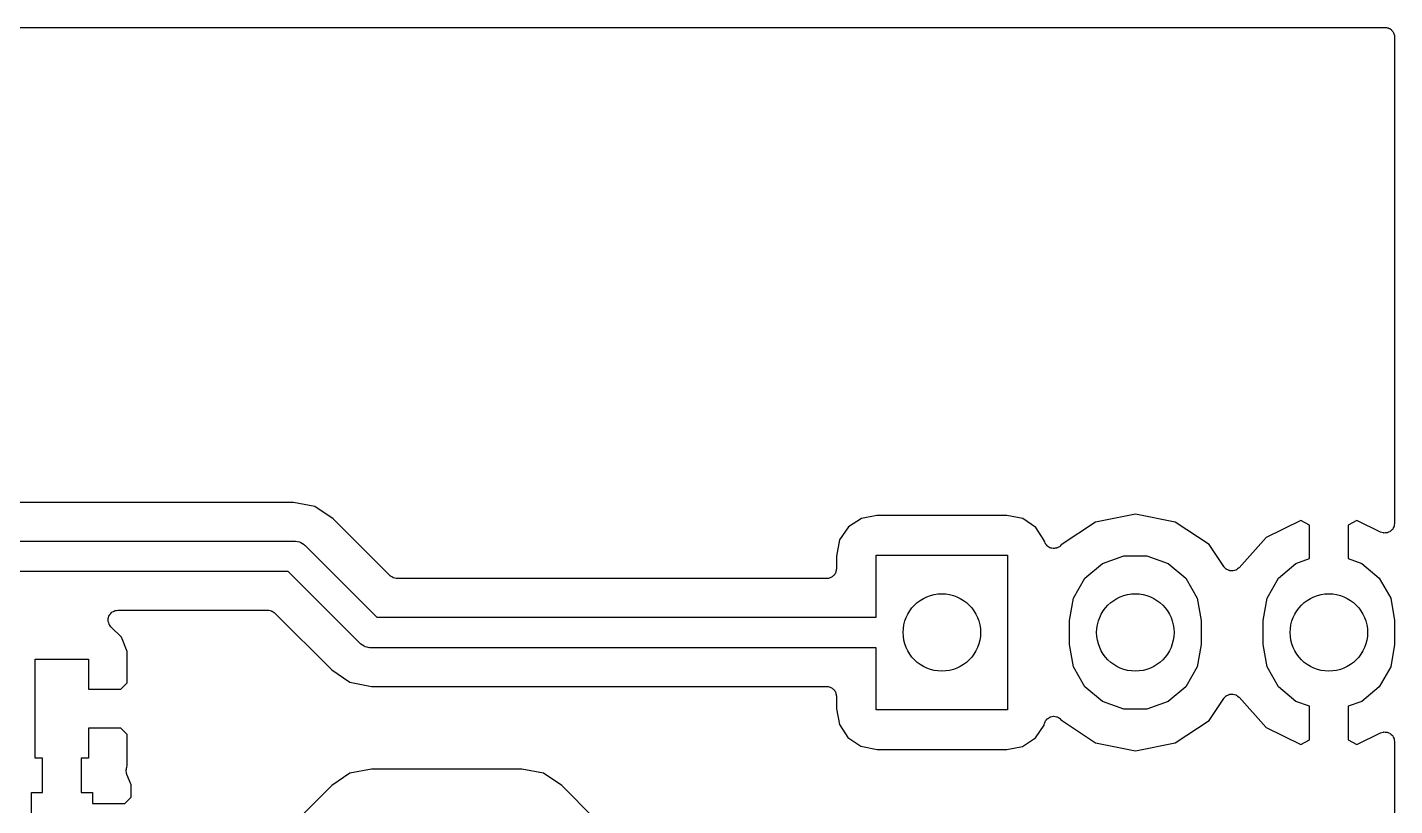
# Model space of a CAD drawing. Extents: x 0.2 to 50.9, y 0.2 to 28.3.
# Drawn here: x 33 to 50.94, y 17.73 to 27.94 of the extents above; entities that cross this region are included whole.
import ezdxf

# ---------------------------------------------------------------- set-up
doc = ezdxf.new("R2010")
doc.units = 0
doc.header["$MEASUREMENT"] = 0
doc.layers.add('BLACK', color=7, linetype='CONTINUOUS')

msp = doc.modelspace()

# ---------------------------------------------------------------- linework, layer by layer
at = {"layer": 'Black'}
for p, q in [((14.835, 27.942), (50.815, 27.942)), ((50.815, 27.942), (50.8259, 27.9401)), ((50.8259, 27.9401), (50.8371, 27.9401)), ((50.8371, 27.9401), (50.8475, 27.9363)), ((50.8475, 27.9363), (50.8584, 27.9343)), ((50.8584, 27.9343), (50.8681, 27.9288)), ((50.8681, 27.9288), (50.8785, 27.925)), ((50.8785, 27.925), (50.887, 27.9178)), ((50.887, 27.9178), (50.8966, 27.9123)), ((50.8966, 27.9123), (50.9038, 27.9038)), ((50.9038, 27.9038), (50.9123, 27.8966)), ((50.9123, 27.8966), (50.9178, 27.887)), ((50.9178, 27.887), (50.925, 27.8785)), ((50.925, 27.8785), (50.9288, 27.8681)), ((50.9288, 27.8681), (50.9343, 27.8584)), ((50.9343, 27.8584), (50.9363, 27.8475)), ((50.9363, 27.8475), (50.9401, 27.8371)), ((50.9401, 27.8371), (50.9401, 27.8259)), ((50.9401, 27.8259), (50.942, 27.815)), ((50.942, 27.815), (50.942, 21.4312)), ((36.4875, 21.708), (31.5125, 21.708)), ((36.77, 21.6518), (36.4875, 21.708)), ((37.0095, 21.4918), (36.77, 21.6518)), ((47.54, 21.5539), (47.0161, 21.4496)), ((48.0639, 21.4496), (47.54, 21.5539)), ((37.7561, 20.7452), (37.0095, 21.4918)), ((43.7725, 21.3845), (43.6585, 21.2157)), ((43.9431, 21.4966), (43.7725, 21.3845)), ((44.1486, 21.5364), (43.9431, 21.4966)), ((45.851, 21.5364), (44.1486, 21.5364)), ((46.0633, 21.4939), (45.851, 21.5364)), ((46.2321, 21.3799), (46.0633, 21.4939)), ((46.3442, 21.2093), (46.2321, 21.3799)), ((47.0161, 21.4496), (46.5677, 21.1501)), ((48.5081, 21.1529), (48.0639, 21.4496)), ((49.7138, 21.4679), (49.2558, 21.2473)), ((49.826, 21.4093), (49.7138, 21.4679)), ((49.826, 20.9689), (49.826, 21.4093)), ((50.4462, 21.4679), (50.334, 21.4093)), ((50.334, 21.4093), (50.334, 20.9689)), ((50.7599, 21.3168), (50.4462, 21.4679)), ((50.9257, 21.3727), (50.9181, 21.357)), ((50.9343, 21.3878), (50.9257, 21.3727)), ((50.9352, 21.3925), (50.9343, 21.3878)), ((50.9373, 21.3968), (50.9352, 21.3925)), ((50.939, 21.4141), (50.9373, 21.3968)), ((50.942, 21.4312), (50.939, 21.4141)), ((31.5, 21.2), (36.5, 21.2)), ((36.5, 21.2), (36.5087, 21.1985)), ((36.5087, 21.1985), (36.5174, 21.1992)), ((36.5174, 21.1992), (36.5427, 21.1925)), ((36.5427, 21.1925), (36.5684, 21.1879)), ((36.5684, 21.1879), (36.576, 21.1835)), ((36.576, 21.1835), (36.5845, 21.1813)), ((36.5845, 21.1813), (36.6059, 21.1663)), ((43.6585, 21.2157), (43.616, 21.0034)), ((46.3451, 21.2044), (46.3442, 21.2093)), ((46.3512, 21.1887), (46.3451, 21.2044)), ((46.3559, 21.1725), (46.3512, 21.1887)), ((49.2558, 21.2473), (48.9012, 20.8503)), ((50.7766, 21.3121), (50.7599, 21.3168)), ((50.7929, 21.3061), (50.7766, 21.3121)), ((50.7977, 21.3061), (50.7929, 21.3061)), ((50.8023, 21.3048), (50.7977, 21.3061)), ((50.8197, 21.3061), (50.8023, 21.3048)), ((50.8371, 21.3061), (50.8197, 21.3061)), ((50.8416, 21.3078), (50.8371, 21.3061)), ((50.8463, 21.3081), (50.8416, 21.3078)), ((50.8622, 21.3153), (50.8463, 21.3081)), ((50.8785, 21.3212), (50.8622, 21.3153)), ((50.8822, 21.3243), (50.8785, 21.3212)), ((50.8865, 21.3263), (50.8822, 21.3243)), ((50.899, 21.3384), (50.8865, 21.3263)), ((50.9123, 21.3496), (50.899, 21.3384)), ((50.9147, 21.3537), (50.9123, 21.3496)), ((50.9181, 21.357), (50.9147, 21.3537)), ((36.6059, 21.1663), (36.6286, 21.1532)), ((36.6286, 21.1532), (36.6342, 21.1465)), ((36.6342, 21.1465), (36.6414, 21.1414)), ((36.6414, 21.1414), (37.5828, 20.2)), ((43.616, 21.0034), (43.616, 20.835)), ((44.1364, 20.2), (44.1364, 21.016)), ((44.1364, 21.016), (45.8636, 21.016)), ((45.8636, 21.016), (45.8636, 18.984)), ((46.359, 21.1682), (46.3559, 21.1725)), ((46.3609, 21.1633), (46.359, 21.1682)), ((46.372, 21.1505), (46.3609, 21.1633)), ((46.382, 21.1369), (46.372, 21.1505)), ((46.3864, 21.134), (46.382, 21.1369)), ((46.3898, 21.13), (46.3864, 21.134)), ((46.4046, 21.1218), (46.3898, 21.13)), ((46.4186, 21.1124), (46.4046, 21.1218)), ((46.4238, 21.1111), (46.4186, 21.1124)), ((46.4284, 21.1086), (46.4238, 21.1111)), ((46.4451, 21.1059), (46.4284, 21.1086)), ((46.4615, 21.1019), (46.4451, 21.1059)), ((46.4667, 21.1025), (46.4615, 21.1019)), ((46.472, 21.1017), (46.4667, 21.1025)), ((46.4885, 21.1049), (46.472, 21.1017)), ((46.5053, 21.1067), (46.4885, 21.1049)), ((46.5101, 21.109), (46.5053, 21.1067)), ((46.5153, 21.1101), (46.5101, 21.109)), ((46.5297, 21.1187), (46.5153, 21.1101)), ((46.5449, 21.1262), (46.5297, 21.1187)), ((46.5485, 21.13), (46.5449, 21.1262)), ((46.5531, 21.1328), (46.5485, 21.13)), ((46.5637, 21.1459), (46.5531, 21.1328)), ((46.5677, 21.1501), (46.5637, 21.1459)), ((47.1082, 20.9042), (47.39, 21.0068)), ((47.39, 21.0068), (47.69, 21.0068)), ((47.69, 21.0068), (47.9718, 20.9042)), ((48.7009, 20.8644), (48.5081, 21.1529)), ((43.616, 20.835), (43.614, 20.8241)), ((43.614, 20.8241), (43.614, 20.8129)), ((46.8784, 20.7114), (47.1082, 20.9042)), ((47.9718, 20.9042), (48.2016, 20.7114)), ((48.7043, 20.8608), (48.7009, 20.8644)), ((48.7067, 20.8564), (48.7043, 20.8608)), ((48.7195, 20.8449), (48.7067, 20.8564)), ((48.7314, 20.8325), (48.7195, 20.8449)), ((48.7358, 20.8303), (48.7314, 20.8325)), ((48.7396, 20.827), (48.7358, 20.8303)), ((48.7555, 20.8206), (48.7396, 20.827)), ((48.7709, 20.813), (48.7555, 20.8206)), ((48.8618, 20.8215), (48.8576, 20.8187)), ((48.8665, 20.823), (48.8618, 20.8215)), ((48.88, 20.8336), (48.8665, 20.823)), ((48.8943, 20.8432), (48.88, 20.8336)), ((48.8972, 20.8472), (48.8943, 20.8432)), ((48.9012, 20.8503), (48.8972, 20.8472)), ((49.4184, 20.7114), (49.6482, 20.9042)), ((49.6482, 20.9042), (49.826, 20.9689)), ((50.334, 20.9689), (50.5118, 20.9042)), ((50.5118, 20.9042), (50.7416, 20.7114)), ((36.4172, 20.8), (31.5828, 20.8)), ((37.3586, 19.8586), (36.4172, 20.8)), ((37.7606, 20.742), (37.7561, 20.7452)), ((37.7642, 20.7377), (37.7606, 20.742)), ((37.7786, 20.7294), (37.7642, 20.7377)), ((37.7922, 20.7199), (37.7786, 20.7294)), ((37.7976, 20.7185), (37.7922, 20.7199)), ((37.8024, 20.7157), (37.7976, 20.7185)), ((37.8188, 20.7128), (37.8024, 20.7157)), ((37.8348, 20.7085), (37.8188, 20.7128)), ((37.8404, 20.709), (37.8348, 20.7085)), ((37.8459, 20.708), (37.8404, 20.709)), ((43.489, 20.708), (37.8459, 20.708)), ((43.4999, 20.7099), (43.489, 20.708)), ((43.511, 20.7099), (43.4999, 20.7099)), ((43.5215, 20.7137), (43.511, 20.7099)), ((43.5324, 20.7157), (43.5215, 20.7137)), ((43.542, 20.7212), (43.5324, 20.7157)), ((43.5525, 20.725), (43.542, 20.7212)), ((43.561, 20.7322), (43.5525, 20.725)), ((43.5706, 20.7377), (43.561, 20.7322)), ((43.5777, 20.7462), (43.5706, 20.7377)), ((43.5862, 20.7534), (43.5777, 20.7462)), ((43.5918, 20.763), (43.5862, 20.7534)), ((43.5989, 20.7715), (43.5918, 20.763)), ((43.6027, 20.7819), (43.5989, 20.7715)), ((43.6083, 20.7916), (43.6027, 20.7819)), ((43.6102, 20.8025), (43.6083, 20.7916)), ((43.614, 20.8129), (43.6102, 20.8025)), ((46.7285, 20.4517), (46.8784, 20.7114)), ((48.2016, 20.7114), (48.3515, 20.4517)), ((48.7759, 20.8125), (48.7709, 20.813)), ((48.7805, 20.8106), (48.7759, 20.8125)), ((48.7977, 20.8101), (48.7805, 20.8106)), ((48.8148, 20.8082), (48.7977, 20.8101)), ((48.8196, 20.8094), (48.8148, 20.8082)), ((48.8246, 20.8092), (48.8196, 20.8094)), ((48.8409, 20.8146), (48.8246, 20.8092)), ((48.8576, 20.8187), (48.8409, 20.8146)), ((49.2685, 20.4517), (49.4184, 20.7114)), ((50.7416, 20.7114), (50.8915, 20.4517)), ((34.1252, 20.276), (34.1396, 20.2843)), ((34.1396, 20.2843), (34.1451, 20.2853)), ((34.1451, 20.2853), (34.1502, 20.2877)), ((34.1502, 20.2877), (34.1667, 20.2891)), ((34.1667, 20.2891), (34.183, 20.292)), ((34.183, 20.292), (36.1541, 20.292)), ((36.1541, 20.292), (36.1596, 20.291)), ((36.1596, 20.291), (36.1652, 20.2915)), ((36.1652, 20.2915), (36.1812, 20.2872)), ((36.1812, 20.2872), (36.1976, 20.2843)), ((36.1976, 20.2843), (36.2024, 20.2815)), ((36.2024, 20.2815), (36.2078, 20.2801)), ((46.6764, 20.1563), (46.7285, 20.4517)), ((48.3515, 20.4517), (48.4036, 20.1563)), ((49.2164, 20.1563), (49.2685, 20.4517)), ((50.8915, 20.4517), (50.9436, 20.1563)), ((34.0565, 20.1539), (34.058, 20.1705)), ((34.058, 20.1485), (34.0565, 20.1539)), ((34.058, 20.1871), (34.0599, 20.1923)), ((34.058, 20.1705), (34.058, 20.1871)), ((34.058, 20.1429), (34.058, 20.1485)), ((34.0636, 20.1274), (34.058, 20.1429)), ((34.0599, 20.1923), (34.0604, 20.1979)), ((34.0604, 20.1979), (34.0674, 20.2129)), ((34.0679, 20.1113), (34.0636, 20.1274)), ((34.0674, 20.2129), (34.073, 20.2285)), ((34.0711, 20.1068), (34.0679, 20.1113)), ((34.073, 20.1015), (34.0711, 20.1068)), ((34.073, 20.2285), (34.0766, 20.2328)), ((34.0766, 20.2328), (34.079, 20.2378)), ((34.079, 20.2378), (34.0907, 20.2496)), ((34.0907, 20.2496), (34.1014, 20.2623)), ((34.1014, 20.2623), (34.1062, 20.2651)), ((34.1062, 20.2651), (34.1102, 20.269)), ((34.1102, 20.269), (34.1252, 20.276)), ((36.2078, 20.2801), (36.2214, 20.2706)), ((36.2214, 20.2706), (36.2358, 20.2623)), ((36.2358, 20.2623), (36.2394, 20.258)), ((36.2394, 20.258), (36.2439, 20.2548)), ((36.2439, 20.2548), (36.9905, 19.5082)), ((37.5828, 20.2), (44.1364, 20.2)), ((46.6764, 19.8437), (46.6764, 20.1563)), ((48.4036, 20.1563), (48.4036, 19.8437)), ((49.2164, 19.8437), (49.2164, 20.1563)), ((50.9436, 20.1563), (50.9436, 19.8437)), ((34.0837, 20.0888), (34.073, 20.1015)), ((34.0932, 20.0752), (34.0837, 20.0888)), ((34.2307, 19.9378), (34.0932, 20.0752)), ((34.308, 19.751), (34.2307, 19.9378)), ((34.308, 19.3384), (34.308, 19.751)), ((37.3658, 19.8535), (37.3586, 19.8586)), ((37.3714, 19.8468), (37.3658, 19.8535)), ((37.3941, 19.8337), (37.3714, 19.8468)), ((37.4155, 19.8187), (37.3941, 19.8337)), ((37.424, 19.8165), (37.4155, 19.8187)), ((37.4316, 19.8121), (37.424, 19.8165)), ((37.4573, 19.8075), (37.4316, 19.8121)), ((37.4826, 19.8008), (37.4573, 19.8075)), ((37.4913, 19.8015), (37.4826, 19.8008)), ((37.5, 19.8), (37.4913, 19.8015)), ((44.1364, 19.8), (37.5, 19.8)), ((44.1364, 18.984), (44.1364, 19.8)), ((46.7285, 19.5484), (46.6764, 19.8437)), ((48.4036, 19.8437), (48.3515, 19.5484)), ((49.2685, 19.5484), (49.2164, 19.8437)), ((50.9436, 19.8437), (50.8915, 19.5484)), ((33.1, 18.35), (33.1, 19.65)), ((33.1, 19.65), (33.8, 19.65)), ((33.8, 19.65), (33.8, 19.254)), ((36.9905, 19.5082), (37.23, 19.3482)), ((46.8784, 19.2886), (46.7285, 19.5484)), ((48.3515, 19.5484), (48.2016, 19.2886)), ((49.4184, 19.2886), (49.2685, 19.5484)), ((50.8915, 19.5484), (50.7416, 19.2886)), ((33.8, 19.254), (34.2236, 19.254)), ((34.2236, 19.254), (34.308, 19.3384)), ((37.23, 19.3482), (37.5125, 19.292)), ((37.5125, 19.292), (43.489, 19.292)), ((43.489, 19.292), (43.4999, 19.2901)), ((43.4999, 19.2901), (43.511, 19.2901)), ((43.511, 19.2901), (43.5215, 19.2863)), ((43.5215, 19.2863), (43.5324, 19.2843)), ((43.5324, 19.2843), (43.542, 19.2788)), ((43.542, 19.2788), (43.5525, 19.275)), ((43.5525, 19.275), (43.561, 19.2678)), ((43.561, 19.2678), (43.5706, 19.2623)), ((43.5706, 19.2623), (43.5777, 19.2538)), ((43.5777, 19.2538), (43.5862, 19.2466)), ((43.5862, 19.2466), (43.5918, 19.237)), ((43.5918, 19.237), (43.5989, 19.2285)), ((43.5989, 19.2285), (43.6027, 19.2181)), ((43.6027, 19.2181), (43.6083, 19.2084)), ((43.6083, 19.2084), (43.6102, 19.1975)), ((47.1082, 19.0958), (46.8784, 19.2886)), ((48.2016, 19.2886), (47.9718, 19.0958)), ((49.6482, 19.0958), (49.4184, 19.2886)), ((50.7416, 19.2886), (50.5118, 19.0958)), ((43.6102, 19.1975), (43.614, 19.1871)), ((43.614, 19.1871), (43.614, 19.1759)), ((43.614, 19.1759), (43.616, 19.165)), ((43.616, 19.165), (43.616, 18.9962)), ((47.39, 18.9932), (47.1082, 19.0958)), ((47.9718, 19.0958), (47.69, 18.9932)), ((48.5081, 18.8471), (48.7009, 19.1356)), ((48.7009, 19.1356), (48.7043, 19.1392)), ((48.7043, 19.1392), (48.7067, 19.1436)), ((48.7067, 19.1436), (48.7195, 19.1551)), ((48.7195, 19.1551), (48.7314, 19.1675)), ((48.7314, 19.1675), (48.7358, 19.1697)), ((48.7358, 19.1697), (48.7396, 19.173)), ((48.7396, 19.173), (48.7555, 19.1794)), ((48.7555, 19.1794), (48.7709, 19.187)), ((48.7709, 19.187), (48.7759, 19.1875)), ((48.7759, 19.1875), (48.7805, 19.1894)), ((48.7805, 19.1894), (48.7977, 19.1899)), ((48.7977, 19.1899), (48.8148, 19.1918)), ((48.8148, 19.1918), (48.8196, 19.1906)), ((48.8196, 19.1906), (48.8246, 19.1908)), ((48.8246, 19.1908), (48.8409, 19.1854)), ((48.8409, 19.1854), (48.8576, 19.1813)), ((48.8576, 19.1813), (48.8618, 19.1785)), ((48.8618, 19.1785), (48.8665, 19.177)), ((48.8665, 19.177), (48.88, 19.1664)), ((48.88, 19.1664), (48.8943, 19.1568)), ((48.8943, 19.1568), (48.8972, 19.1528)), ((48.8972, 19.1528), (48.9012, 19.1497)), ((48.9012, 19.1497), (49.2558, 18.7527)), ((49.826, 19.0311), (49.6482, 19.0958)), ((49.826, 18.5907), (49.826, 19.0311)), ((50.5118, 19.0958), (50.334, 19.0311)), ((50.334, 19.0311), (50.334, 18.5907)), ((43.616, 18.9962), (43.6558, 18.7907)), ((45.8636, 18.984), (44.1364, 18.984)), ((46.3602, 18.839), (46.3711, 18.8514)), ((46.3711, 18.8514), (46.3809, 18.8647)), ((46.3809, 18.8647), (46.3856, 18.8679)), ((46.3856, 18.8679), (46.3894, 18.8721)), ((46.3894, 18.8721), (46.4038, 18.88)), ((46.4038, 18.88), (46.4176, 18.8892)), ((46.4176, 18.8892), (46.4231, 18.8906)), ((46.4231, 18.8906), (46.4281, 18.8933)), ((46.4281, 18.8933), (46.4444, 18.8958)), ((46.4444, 18.8958), (46.4604, 18.8997)), ((46.4604, 18.8997), (46.4661, 18.8991)), ((46.4661, 18.8991), (46.4717, 18.8999)), ((46.4717, 18.8999), (46.4879, 18.8967)), ((46.4879, 18.8967), (46.5043, 18.8949)), ((46.5043, 18.8949), (46.5094, 18.8924)), ((46.5094, 18.8924), (46.5149, 18.8913)), ((46.5149, 18.8913), (46.529, 18.8827)), ((46.529, 18.8827), (46.5438, 18.8754)), ((46.5438, 18.8754), (46.5477, 18.8713)), ((46.5477, 18.8713), (46.5526, 18.8683)), ((46.5526, 18.8683), (46.5629, 18.8554)), ((46.5629, 18.8554), (46.569, 18.8491)), ((46.569, 18.8491), (47.0161, 18.5504)), ((47.69, 18.9932), (47.39, 18.9932)), ((48.0639, 18.5504), (48.5081, 18.8471)), ((33.8, 18.746), (33.8, 18.35)), ((34.2236, 18.746), (33.8, 18.746)), ((34.308, 18.6616), (34.2236, 18.746)), ((43.6558, 18.7907), (43.7679, 18.6201)), ((46.2275, 18.6155), (46.3415, 18.7843)), ((46.3415, 18.7843), (46.3442, 18.7979)), ((46.3442, 18.7979), (46.3502, 18.8133)), ((46.3502, 18.8133), (46.3548, 18.8291)), ((46.3548, 18.8291), (46.3582, 18.8337)), ((46.3582, 18.8337), (46.3602, 18.839)), ((49.2558, 18.7527), (49.7138, 18.5321)), ((50.4462, 18.5321), (50.7599, 18.6832)), ((50.7599, 18.6832), (50.7766, 18.6879)), ((50.7766, 18.6879), (50.7929, 18.6939)), ((50.7929, 18.6939), (50.7977, 18.6939)), ((50.7977, 18.6939), (50.8023, 18.6952)), ((50.8023, 18.6952), (50.8197, 18.6939)), ((50.8197, 18.6939), (50.8371, 18.6939)), ((50.8371, 18.6939), (50.8416, 18.6922)), ((50.8416, 18.6922), (50.8463, 18.6919)), ((50.8463, 18.6919), (50.8622, 18.6847)), ((50.8622, 18.6847), (50.8785, 18.6788)), ((50.8785, 18.6788), (50.8822, 18.6757)), ((50.8822, 18.6757), (50.8865, 18.6737)), ((50.8865, 18.6737), (50.899, 18.6616)), ((34.308, 18.249), (34.308, 18.6616)), ((43.7679, 18.6201), (43.9367, 18.5061)), ((43.9367, 18.5061), (44.149, 18.4636)), ((45.8514, 18.4636), (46.0569, 18.5034)), ((46.0569, 18.5034), (46.2275, 18.6155)), ((47.0161, 18.5504), (47.54, 18.4461)), ((47.54, 18.4461), (48.0639, 18.5504)), ((49.7138, 18.5321), (49.826, 18.5907)), ((50.334, 18.5907), (50.4462, 18.5321)), ((50.899, 18.6616), (50.9123, 18.6504)), ((50.9123, 18.6504), (50.9147, 18.6463)), ((50.9147, 18.6463), (50.9181, 18.643)), ((50.9181, 18.643), (50.9256, 18.6273)), ((50.9256, 18.6273), (50.9343, 18.6122)), ((50.9343, 18.6122), (50.9352, 18.6075)), ((50.9352, 18.6075), (50.9372, 18.6032)), ((50.9372, 18.6032), (50.939, 18.5859)), ((50.939, 18.5859), (50.942, 18.5688)), ((50.942, 18.5688), (50.942, 0.685)), ((33.196, 18.35), (33.1, 18.35)), ((33.196, 17.9008), (33.196, 18.35)), ((33.8, 18.35), (33.704, 18.35)), ((33.704, 18.35), (33.704, 17.9008)), ((44.149, 18.4636), (45.8514, 18.4636)), ((34.2924, 18.1914), (34.296, 18.2076)), ((34.2932, 18.1858), (34.2924, 18.1914)), ((34.2924, 18.1803), (34.2932, 18.1858)), ((34.296, 18.1641), (34.2924, 18.1803)), ((34.296, 18.2076), (34.2982, 18.224)), ((34.2982, 18.1476), (34.296, 18.1641)), ((34.2982, 18.224), (34.3008, 18.229)), ((34.3008, 18.1427), (34.2982, 18.1476)), ((34.3008, 18.229), (34.302, 18.2344)), ((34.302, 18.1372), (34.3008, 18.1427)), ((34.302, 18.2344), (34.308, 18.249)), ((34.3581, 18.0019), (34.302, 18.1372)), ((37.23, 18.1518), (36.9905, 17.9918)), ((37.5125, 18.208), (37.23, 18.1518)), ((39.4875, 18.208), (37.5125, 18.208)), ((39.77, 18.1518), (39.4875, 18.208)), ((40.0095, 17.9918), (39.77, 18.1518)), ((34.3581, 17.8391), (34.3581, 18.0019)), ((36.9905, 17.9918), (34.5749, 15.5761)), ((40.4418, 17.5595), (40.0095, 17.9918)), ((33.05, 17.1007), (33.05, 17.9008)), ((33.05, 17.9008), (33.196, 17.9008)), ((33.704, 17.9008), (33.8501, 17.9008)), ((33.8501, 17.9008), (33.8501, 17.7548)), ((34.2737, 17.7548), (34.3581, 17.8391)), ((33.8501, 17.7548), (34.2737, 17.7548))]:
    msp.add_line(p, q, dxfattribs=at)
for centre in [(45, 20), (47.54, 20), (50.08, 20)]:
    msp.add_circle(centre, 0.508, dxfattribs=at)

doc.saveas('drawing.dxf')
